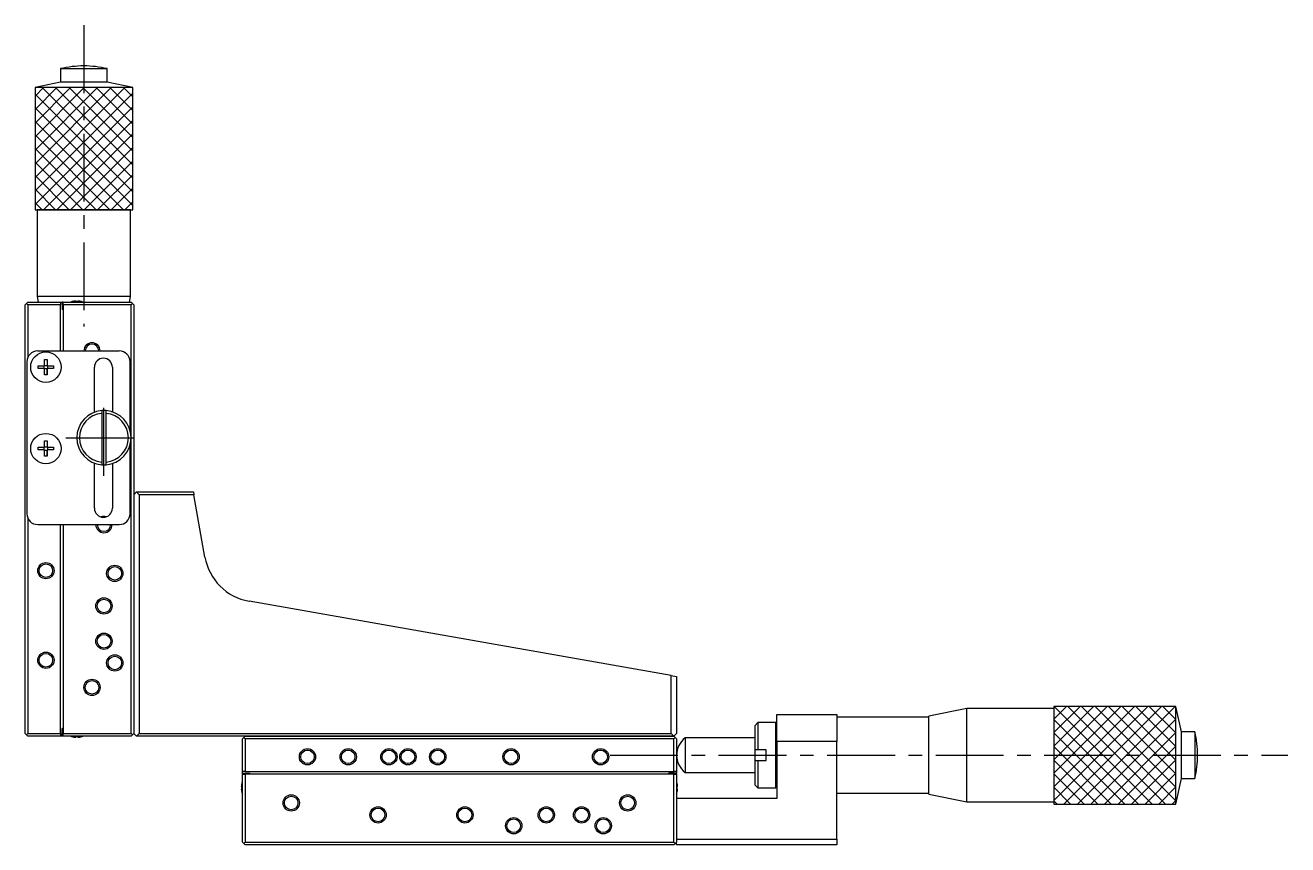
# Model space of a CAD drawing. Extents: x -456 to 403, y 25 to 700.
# Drawn here: x -374.4 to -141.8, y 311.9 to 462.9 of the extents above; entities that cross this region are included whole.
import ezdxf

# ---------------------------------------------------------------- set-up
doc = ezdxf.new("R2010")
doc.units = 0
doc.header["$LTSCALE"] = 10
doc.linetypes.add('CENTER', pattern=[2, 1.25, -0.25, 0.25, -0.25])
doc.linetypes.add('DASHED', pattern=[3.5, 2, -1.5])
doc.layers.get('0').update_dxf_attribs({"linetype": 'CONTINUOUS'})
doc.layers.add('CENTER', color=1, linetype='CENTER')

msp = doc.modelspace()

# ---------------------------------------------------------------- linework, layer by layer
at = {"color": 7, "linetype": 'CONTINUOUS'}
for p, q in [((-367.858002, 454.93612), (-359.258002, 454.93612)), ((-367.858002, 454.93612), (-367.858002, 452.43612)), ((-359.258002, 452.43612), (-359.258002, 454.93612)), ((-367.858002, 452.43612), (-372.558002, 451.43612)), ((-363.558002, 451.43612), (-372.558002, 451.43612)), ((-372.558002, 451.43612), (-372.558002, 428.93612)), ((-363.558002, 452.43612), (-367.858002, 452.43612)), ((-359.258002, 452.43612), (-363.558002, 452.43612)), ((-354.558002, 451.43612), (-363.558002, 451.43612)), ((-354.558002, 451.43612), (-359.258002, 452.43612)), ((-354.558002, 428.93612), (-354.558002, 451.43612)), ((-372.558002, 428.93612), (-354.558002, 428.93612)), ((-372.558002, 428.93612), (-372.158002, 428.93612)), ((-354.958002, 428.93612), (-372.158002, 428.93612)), ((-372.158002, 428.93612), (-372.158002, 412.93612)), ((-354.958002, 428.93612), (-354.558002, 428.93612)), ((-354.958002, 412.93612), (-354.958002, 428.93612)), ((-374.108002, 411.68612), (-373.858002, 411.93612)), ((-373.858002, 411.93612), (-367.858002, 411.93612)), ((-354.958002, 412.93612), (-372.158002, 412.93612)), ((-372.158002, 412.93612), (-371.958002, 411.93612)), ((-367.858002, 411.93612), (-367.858002, 411.43612)), ((-367.858002, 411.93612), (-367.558002, 411.93612)), ((-367.558002, 411.93612), (-367.558002, 410.53612)), ((-367.358002, 411.93612), (-367.558002, 411.93612)), ((-367.358002, 411.93612), (-354.858002, 411.93612)), ((-367.358002, 411.43612), (-367.358002, 411.93612)), ((-365.744363, 412.005641), (-365.746618, 412.010264)), ((-365.038002, 412.005641), (-365.038002, 412.125979)), ((-364.678002, 412.005641), (-365.038002, 412.005641)), ((-364.678002, 412.125979), (-364.678002, 412.005641)), ((-363.969386, 412.010264), (-363.97164, 412.005641)), ((-355.158002, 411.93612), (-354.958002, 412.93612)), ((-354.858002, 411.93612), (-354.608002, 411.68612)), ((-374.358002, 411.43612), (-374.108002, 411.68612)), ((-374.358002, 332.43612), (-374.358002, 411.43612)), ((-374.108002, 411.68612), (-373.858002, 411.43612)), ((-373.858002, 411.43612), (-373.858002, 401.807899)), ((-367.858002, 411.43612), (-373.858002, 411.43612)), ((-367.858002, 402.93612), (-367.858002, 411.43612)), ((-367.358002, 410.53612), (-367.558002, 410.53612)), ((-354.858002, 411.43612), (-367.358002, 411.43612)), ((-367.358002, 411.43612), (-367.358002, 402.93612)), ((-354.608002, 411.68612), (-354.858002, 411.43612)), ((-354.858002, 386.93612), (-354.858002, 411.43612)), ((-354.608002, 411.68612), (-354.358002, 411.43612)), ((-354.358002, 411.43612), (-354.358002, 332.43612)), ((-372.058002, 402.93612), (-357.058002, 402.93612)), ((-374.058002, 400.93612), (-374.058002, 372.93612)), ((-371.957141, 400.19612), (-370.818002, 400.19612)), ((-371.957141, 399.67612), (-371.957141, 400.19612)), ((-370.887444, 399.67612), (-370.887444, 400.19612)), ((-370.818002, 401.335259), (-370.298002, 401.335259)), ((-370.818002, 400.19612), (-370.818002, 401.335259)), ((-370.818002, 400.265561), (-370.298002, 400.265561)), ((-370.298002, 401.335259), (-370.298002, 400.19612)), ((-370.298002, 401.335259), (-370.298002, 400.265561)), ((-370.298002, 400.265561), (-370.298002, 400.19612)), ((-370.298002, 400.19612), (-369.158863, 400.19612)), ((-370.22856, 400.19612), (-370.22856, 399.67612)), ((-369.158863, 400.19612), (-369.158863, 399.67612)), ((-355.058002, 388.33612), (-355.058002, 400.93612)), ((-370.818002, 399.67612), (-371.957141, 399.67612)), ((-370.818002, 398.536981), (-370.818002, 399.67612)), ((-370.298002, 399.606678), (-370.818002, 399.606678)), ((-370.298002, 398.536981), (-370.818002, 398.536981)), ((-370.298002, 399.67612), (-370.298002, 398.536981)), ((-369.158863, 399.67612), (-370.298002, 399.67612)), ((-370.298002, 399.67612), (-370.298002, 399.606678)), ((-370.298002, 398.536981), (-370.298002, 399.606678)), ((-361.608002, 391.619868), (-361.608002, 399.93612)), ((-358.308002, 399.93612), (-358.308002, 391.689802)), ((-360.258002, 391.920094), (-360.258002, 391.418307)), ((-360.258002, 391.418307), (-360.258002, 382.453933)), ((-359.458002, 391.418307), (-359.458002, 391.920094)), ((-359.458002, 382.453933), (-359.458002, 391.418307)), ((-370.818002, 386.335259), (-370.298002, 386.335259)), ((-370.818002, 385.19612), (-370.818002, 386.335259)), ((-370.298002, 386.335259), (-370.298002, 385.19612)), ((-370.298002, 386.335259), (-370.298002, 385.265561)), ((-354.858002, 332.43612), (-354.858002, 386.93612)), ((-371.957141, 385.19612), (-370.818002, 385.19612)), ((-371.957141, 384.67612), (-371.957141, 385.19612)), ((-370.818002, 384.67612), (-371.957141, 384.67612)), ((-370.887444, 384.67612), (-370.887444, 385.19612)), ((-370.818002, 385.265561), (-370.298002, 385.265561)), ((-370.818002, 383.536981), (-370.818002, 384.67612)), ((-370.298002, 384.606678), (-370.818002, 384.606678)), ((-370.298002, 385.265561), (-370.298002, 385.19612)), ((-370.298002, 385.19612), (-369.158863, 385.19612)), ((-370.298002, 384.67612), (-370.298002, 383.536981)), ((-369.158863, 384.67612), (-370.298002, 384.67612)), ((-370.298002, 384.67612), (-370.298002, 384.606678)), ((-370.298002, 383.536981), (-370.298002, 384.606678)), ((-370.22856, 385.19612), (-370.22856, 384.67612)), ((-369.158863, 385.19612), (-369.158863, 384.67612)), ((-355.058002, 372.93612), (-355.058002, 385.53612)), ((-370.298002, 383.536981), (-370.818002, 383.536981)), ((-361.608002, 373.93612), (-361.608002, 382.252371)), ((-360.258002, 382.453933), (-360.258002, 381.952145)), ((-359.458002, 381.952145), (-359.458002, 382.453933)), ((-358.308002, 382.182437), (-358.308002, 373.93612)), ((-353.858002, 376.93612), (-354.358002, 376.43612)), ((-353.358002, 376.43612), (-353.858002, 376.93612)), ((-353.858002, 376.93612), (-343.358002, 376.93612)), ((-343.358002, 376.93612), (-343.269838, 376.43612)), ((-343.269838, 376.43612), (-353.358002, 376.43612)), ((-353.358002, 376.43612), (-353.358002, 332.43612)), ((-341.242316, 364.937471), (-343.269838, 376.43612)), ((-373.858002, 372.06434), (-373.858002, 332.43612)), ((-372.058002, 370.93612), (-357.058002, 370.93612)), ((-367.858002, 332.43612), (-367.858002, 370.93612)), ((-367.358002, 370.93612), (-367.358002, 332.43612)), ((-255.358002, 343.112447), (-333.130721, 356.825875)), ((-255.358002, 332.43612), (-255.358002, 343.112447)), ((-255.358002, 343.112447), (-254.358002, 342.93612)), ((-254.358002, 342.93612), (-254.358002, 332.43612)), ((-184.858002, 337.43612), (-184.858002, 319.43612)), ((-162.358002, 337.43612), (-184.858002, 337.43612)), ((-162.358002, 319.43612), (-162.358002, 337.43612)), ((-161.358002, 332.73612), (-162.358002, 337.43612)), ((-235.858002, 335.93612), (-224.858002, 335.93612)), ((-235.858002, 330.93612), (-235.858002, 335.93612)), ((-224.858002, 335.93612), (-224.858002, 330.93612)), ((-207.858002, 335.43612), (-224.858002, 335.43612)), ((-200.858002, 337.03612), (-207.858002, 335.63612)), ((-207.858002, 321.23612), (-207.858002, 335.63612)), ((-200.858002, 319.83612), (-200.858002, 337.03612)), ((-184.858002, 337.03612), (-200.858002, 337.03612)), ((-367.558002, 331.93612), (-367.558002, 333.33612)), ((-367.358002, 333.33612), (-367.558002, 333.33612)), ((-239.358002, 334.43612), (-239.858002, 333.93612)), ((-239.858002, 329.43612), (-239.858002, 333.93612)), ((-239.358002, 334.43612), (-239.358002, 329.43612)), ((-236.058002, 334.43612), (-239.358002, 334.43612)), ((-236.058002, 328.43612), (-236.058002, 334.43612)), ((-235.858002, 334.23612), (-236.058002, 334.43612)), ((-161.358002, 324.13612), (-161.358002, 332.73612)), ((-158.858002, 332.73612), (-161.358002, 332.73612)), ((-158.858002, 332.73612), (-158.858002, 324.13612)), ((-374.108002, 332.18612), (-374.358002, 332.43612)), ((-373.858002, 332.43612), (-374.108002, 332.18612)), ((-373.858002, 331.93612), (-374.108002, 332.18612)), ((-373.858002, 332.43612), (-367.858002, 332.43612)), ((-367.858002, 331.93612), (-373.858002, 331.93612)), ((-367.858002, 332.43612), (-367.858002, 331.93612)), ((-367.558002, 331.93612), (-367.858002, 331.93612)), ((-367.358002, 331.93612), (-367.558002, 331.93612)), ((-367.358002, 332.43612), (-354.858002, 332.43612)), ((-367.358002, 331.93612), (-367.358002, 332.43612)), ((-354.858002, 331.93612), (-367.358002, 331.93612)), ((-365.746618, 331.861976), (-365.744363, 331.866598)), ((-365.038002, 331.866598), (-364.678002, 331.866598)), ((-365.038002, 331.746261), (-365.038002, 331.866598)), ((-364.678002, 331.866598), (-364.678002, 331.746261)), ((-363.97164, 331.866598), (-363.969386, 331.861976)), ((-354.858002, 332.43612), (-354.608002, 332.18612)), ((-354.608002, 332.18612), (-354.858002, 331.93612)), ((-354.358002, 332.43612), (-354.608002, 332.18612)), ((-354.358002, 332.43612), (-353.858002, 331.93612)), ((-353.858002, 331.93612), (-353.358002, 332.43612)), ((-333.858002, 331.93612), (-353.858002, 331.93612)), ((-353.358002, 332.43612), (-255.358002, 332.43612)), ((-334.358002, 331.43612), (-334.108002, 331.68612)), ((-334.358002, 325.43612), (-334.358002, 331.43612)), ((-334.108002, 331.68612), (-333.858002, 331.93612)), ((-333.858002, 331.43612), (-334.108002, 331.68612)), ((-333.858002, 331.93612), (-254.858002, 331.93612)), ((-254.858002, 331.93612), (-333.858002, 331.93612)), ((-333.858002, 331.43612), (-333.858002, 325.43612)), ((-254.858002, 331.43612), (-333.858002, 331.43612)), ((-255.358002, 332.43612), (-254.858002, 331.93612)), ((-254.858002, 331.93612), (-254.358002, 332.43612)), ((-254.858002, 331.93612), (-254.608002, 331.68612)), ((-254.608002, 331.68612), (-254.858002, 331.43612)), ((-254.858002, 325.43612), (-254.858002, 331.43612)), ((-254.608002, 331.68612), (-254.358002, 331.43612)), ((-254.358002, 331.43612), (-254.358002, 325.43612)), ((-252.790822, 331.61112), (-252.790822, 325.26112)), ((-239.858002, 331.61112), (-252.790822, 331.61112)), ((-235.858002, 330.93612), (-235.858002, 320.43612)), ((-224.858002, 330.93612), (-235.858002, 330.93612)), ((-224.858002, 312.93612), (-224.858002, 330.93612)), ((-239.358002, 329.43612), (-239.858002, 329.43612)), ((-239.858002, 327.43612), (-239.858002, 329.43612)), ((-237.858002, 329.43612), (-239.358002, 329.43612)), ((-237.858002, 327.43612), (-237.858002, 329.43612)), ((-236.058002, 322.43612), (-236.058002, 328.43612)), ((-239.858002, 322.93612), (-239.858002, 327.43612)), ((-239.858002, 327.43612), (-239.358002, 327.43612)), ((-239.358002, 327.43612), (-239.358002, 322.43612)), ((-239.358002, 327.43612), (-237.858002, 327.43612)), ((-334.432146, 323.324736), (-334.427523, 323.322481)), ((-333.858002, 325.43612), (-334.358002, 325.43612)), ((-334.358002, 325.13612), (-334.358002, 325.43612)), ((-334.358002, 325.13612), (-332.958002, 325.13612)), ((-334.358002, 324.93612), (-334.358002, 325.13612)), ((-334.358002, 312.43612), (-334.358002, 324.93612)), ((-334.358002, 324.93612), (-333.858002, 324.93612)), ((-333.858002, 325.43612), (-254.858002, 325.43612)), ((-333.858002, 324.93612), (-333.858002, 312.43612)), ((-254.858002, 324.93612), (-333.858002, 324.93612)), ((-332.958002, 324.93612), (-332.958002, 325.13612)), ((-255.758002, 324.93612), (-255.758002, 325.13612)), ((-254.358002, 325.13612), (-255.758002, 325.13612)), ((-254.358002, 325.43612), (-254.858002, 325.43612)), ((-254.858002, 312.43612), (-254.858002, 324.93612)), ((-254.858002, 324.93612), (-254.358002, 324.93612)), ((-254.358002, 325.43612), (-254.358002, 325.13612)), ((-254.358002, 324.93612), (-254.358002, 325.13612)), ((-254.358002, 324.93612), (-254.358002, 312.43612)), ((-254.28848, 323.322481), (-254.283858, 323.324736)), ((-252.790822, 325.26112), (-239.858002, 325.26112)), ((-162.358002, 319.43612), (-161.358002, 324.13612)), ((-161.358002, 324.13612), (-158.858002, 324.13612)), ((-334.547861, 322.61612), (-334.427523, 322.61612)), ((-334.427523, 322.25612), (-334.547861, 322.25612)), ((-334.427523, 321.549758), (-334.432146, 321.547504)), ((-334.427523, 322.61612), (-334.427523, 322.25612)), ((-254.28848, 322.61612), (-254.168143, 322.61612)), ((-254.28848, 322.25612), (-254.28848, 322.61612)), ((-254.168143, 322.25612), (-254.28848, 322.25612)), ((-254.283858, 321.547504), (-254.28848, 321.549758)), ((-239.858002, 322.93612), (-239.358002, 322.43612)), ((-239.358002, 322.43612), (-236.058002, 322.43612)), ((-236.058002, 322.43612), (-235.858002, 322.63612)), ((-224.858002, 321.43612), (-207.858002, 321.43612)), ((-207.858002, 321.23612), (-200.858002, 319.83612)), ((-235.858002, 320.43612), (-254.358002, 320.43612)), ((-200.858002, 319.83612), (-184.858002, 319.83612)), ((-184.858002, 319.43612), (-162.358002, 319.43612)), ((-334.108002, 312.18612), (-334.358002, 312.43612)), ((-333.858002, 312.43612), (-334.108002, 312.18612)), ((-334.108002, 312.18612), (-333.858002, 311.93612)), ((-333.858002, 312.43612), (-254.858002, 312.43612)), ((-254.858002, 311.93612), (-333.858002, 311.93612)), ((-254.608002, 312.18612), (-254.858002, 312.43612)), ((-254.858002, 311.93612), (-254.608002, 312.18612)), ((-254.358002, 312.43612), (-254.608002, 312.18612)), ((-254.358002, 312.93612), (-224.858002, 312.93612)), ((-254.358002, 311.93612), (-254.358002, 312.43612)), ((-224.858002, 311.93612), (-254.358002, 311.93612)), ((-224.858002, 312.93612), (-224.858002, 311.93612))]:
    msp.add_line(p, q, dxfattribs=at)
at = {"color": 3, "linetype": 'CONTINUOUS'}
for p, q in [((-372.558002, 449.897877), (-371.019759, 451.43612)), ((-372.558002, 447.397877), (-368.519759, 451.43612)), ((-372.558002, 444.897877), (-366.019759, 451.43612)), ((-372.558002, 442.397877), (-363.519759, 451.43612)), ((-372.558002, 439.897877), (-361.019759, 451.43612)), ((-372.558002, 437.397877), (-358.519759, 451.43612)), ((-372.558002, 434.897877), (-356.019759, 451.43612)), ((-371.264238, 451.43612), (-354.558002, 434.729884)), ((-368.764238, 451.43612), (-354.558002, 437.229884)), ((-366.264238, 451.43612), (-354.558002, 439.729884)), ((-363.764238, 451.43612), (-354.558002, 442.229884)), ((-361.264238, 451.43612), (-354.558002, 444.729884)), ((-358.764238, 451.43612), (-354.558002, 447.229884)), ((-356.264238, 451.43612), (-354.558002, 449.729884)), ((-372.558002, 432.397877), (-354.558002, 450.397877)), ((-372.558002, 450.229884), (-354.558002, 432.229884)), ((-372.558002, 429.897877), (-354.558002, 447.897877)), ((-372.558002, 447.729884), (-354.558002, 429.729884)), ((-372.558002, 445.229884), (-356.264238, 428.93612)), ((-371.019759, 428.93612), (-354.558002, 445.397877)), ((-372.558002, 442.729884), (-358.764238, 428.93612)), ((-368.519759, 428.93612), (-354.558002, 442.897877)), ((-372.558002, 440.229884), (-361.264238, 428.93612)), ((-366.019759, 428.93612), (-354.558002, 440.397877)), ((-372.558002, 437.729884), (-363.764238, 428.93612)), ((-363.519759, 428.93612), (-354.558002, 437.897877)), ((-372.558002, 435.229884), (-366.264238, 428.93612)), ((-361.019759, 428.93612), (-354.558002, 435.397877)), ((-372.558002, 432.729884), (-368.764238, 428.93612)), ((-358.519759, 428.93612), (-354.558002, 432.897877)), ((-356.019759, 428.93612), (-354.558002, 430.397877)), ((-372.558002, 430.229884), (-371.264238, 428.93612)), ((-184.858002, 335.097877), (-182.519759, 337.43612)), ((-184.858002, 332.597877), (-180.019759, 337.43612)), ((-184.858002, 330.097877), (-177.519759, 337.43612)), ((-184.858002, 327.597877), (-175.019759, 337.43612)), ((-184.858002, 325.097877), (-172.519759, 337.43612)), ((-184.858002, 322.597877), (-170.019759, 337.43612)), ((-184.858002, 320.097877), (-167.519759, 337.43612)), ((-184.764238, 337.43612), (-166.764238, 319.43612)), ((-183.019759, 319.43612), (-165.019759, 337.43612)), ((-182.264238, 337.43612), (-164.264238, 319.43612)), ((-180.519759, 319.43612), (-162.519759, 337.43612)), ((-179.764238, 337.43612), (-162.358002, 320.029884)), ((-177.264238, 337.43612), (-162.358002, 322.529884)), ((-174.764238, 337.43612), (-162.358002, 325.029884)), ((-172.264238, 337.43612), (-162.358002, 327.529884)), ((-169.764238, 337.43612), (-162.358002, 330.029884)), ((-167.264238, 337.43612), (-162.358002, 332.529884)), ((-164.764238, 337.43612), (-162.358002, 335.029884)), ((-184.858002, 335.029884), (-169.264238, 319.43612)), ((-178.019759, 319.43612), (-162.358002, 335.097877)), ((-184.858002, 332.529884), (-171.764238, 319.43612)), ((-175.519759, 319.43612), (-162.358002, 332.597877)), ((-184.858002, 330.029884), (-174.264238, 319.43612)), ((-173.019759, 319.43612), (-162.358002, 330.097877)), ((-184.858002, 327.529884), (-176.764238, 319.43612)), ((-170.519759, 319.43612), (-162.358002, 327.597877)), ((-184.858002, 325.029884), (-179.264238, 319.43612)), ((-168.019759, 319.43612), (-162.358002, 325.097877)), ((-184.858002, 322.529884), (-181.764238, 319.43612)), ((-165.519759, 319.43612), (-162.358002, 322.597877)), ((-184.858002, 320.029884), (-184.264238, 319.43612)), ((-163.019759, 319.43612), (-162.358002, 320.097877))]:
    msp.add_line(p, q, dxfattribs=at)
at = {"color": 3, "linetype": 'DASHED'}
for p, q in [((-354.558002, 451.43612), (-372.558002, 451.43612)), ((-372.558002, 451.43612), (-372.558002, 428.93612)), ((-354.558002, 428.93612), (-354.558002, 451.43612)), ((-372.558002, 428.93612), (-354.558002, 428.93612)), ((-162.358002, 337.43612), (-184.858002, 337.43612)), ((-184.858002, 337.43612), (-184.858002, 319.43612)), ((-162.358002, 319.43612), (-162.358002, 337.43612)), ((-184.858002, 319.43612), (-162.358002, 319.43612))]:
    msp.add_line(p, q, dxfattribs=at)
at = {"color": 7, "linetype": 'CONTINUOUS'}
for centre, radius in [((-370.558002, 399.93612), 2.8), ((-370.558002, 384.93612), 2.8), ((-370.558002, 362.43612), 1.25), ((-357.858002, 361.93612), 1.25), ((-359.858002, 355.93612), 1.25), ((-359.858002, 349.43612), 1.25), ((-370.558002, 345.93612), 1.25), ((-357.858002, 345.43612), 1.25), ((-362.058002, 340.93612), 1.25), ((-322.358002, 328.13612), 1.25), ((-314.858002, 328.13612), 1.25), ((-307.358002, 328.13612), 1.25), ((-303.858002, 328.13612), 1.25), ((-298.358002, 328.13612), 1.25), ((-284.858002, 328.13612), 1.25), ((-268.358002, 328.13612), 1.25), ((-325.358002, 319.63612), 1.25), ((-309.358002, 317.43612), 1.25), ((-293.358002, 317.43612), 1.25), ((-278.358002, 317.43612), 1.25), ((-271.858002, 317.43612), 1.25), ((-263.358002, 319.63612), 1.25), ((-284.358002, 315.43612), 1.25), ((-267.858002, 315.43612), 1.25)]:
    msp.add_circle(centre, radius, dxfattribs=at)
at = {"color": 3, "linetype": 'CONTINUOUS'}
for centre in [(-370.558002, 362.43612), (-357.858002, 361.93612), (-359.858002, 355.93612), (-359.858002, 349.43612), (-370.558002, 345.93612), (-357.858002, 345.43612), (-362.058002, 340.93612), (-322.358002, 328.13612), (-314.858002, 328.13612), (-307.358002, 328.13612), (-303.858002, 328.13612), (-298.358002, 328.13612), (-284.858002, 328.13612), (-268.358002, 328.13612), (-325.358002, 319.63612), (-263.358002, 319.63612), (-309.358002, 317.43612), (-293.358002, 317.43612), (-278.358002, 317.43612), (-271.858002, 317.43612), (-284.358002, 315.43612), (-267.858002, 315.43612)]:
    msp.add_circle(centre, 1.5, dxfattribs=at)
at = {"color": 7, "linetype": 'CONTINUOUS'}
for centre, radius, start, end in [((-363.558002, 436.69612), 18.74, 90, 103.265029), ((-363.558002, 436.69612), 18.74, 76.734971, 90), ((-364.858002, 408.93612), 3.2, 106.122533, 110.364135), ((-364.858002, 408.93612), 3.194933, 93.229709, 106.106712), ((-364.858002, 408.93612), 3.194933, 73.893288, 86.770291), ((-364.858002, 408.93612), 3.2, 69.635865, 73.877467), ((-372.058002, 400.93612), 2, 90, 180), ((-362.058002, 402.93612), 1.25, 0, 180), ((-357.058002, 400.93612), 2, 0, 90), ((-359.958002, 399.93612), 1.65, 0, 180), ((-359.858002, 386.93612), 5, 94.588566, 265.411434), ((-359.858002, 386.93612), 4.5, 95.099689, 264.900311), ((-359.858002, 386.93612), 5, 85.411434, 94.588566), ((-359.858002, 386.93612), 5, 274.588566, 85.411434), ((-359.858002, 386.93612), 4.5, 275.099689, 84.900311), ((-359.858002, 386.93612), 5, 265.411434, 274.588566), ((-372.058002, 372.93612), 2, 180, 270), ((-359.958002, 373.93612), 1.65, 180, 0), ((-357.058002, 372.93612), 2, 270, 0), ((-359.858002, 370.93612), 1.25, 180, 270), ((-359.858002, 370.93612), 1.25, 270, 0), ((-331.394239, 366.673953), 10, 190, 260), ((-177.098002, 328.43612), 18.74, 0, 13.265029), ((-364.858002, 334.93612), 3.2, 249.635865, 253.877467), ((-364.858002, 334.93612), 3.194933, 253.893288, 266.770291), ((-364.858002, 334.93612), 3.194933, 273.229709, 286.106712), ((-364.858002, 334.93612), 3.2, 286.122533, 290.364135), ((-250.357846, 328.43612), 4, 127.462651, 232.537349), ((-177.098002, 328.43612), 18.74, 346.734971, 0), ((-331.358002, 322.43612), 3.194933, 163.893288, 176.770291), ((-331.358002, 322.43612), 3.2, 159.635865, 163.877467), ((-257.358002, 322.43612), 3.2, 16.122533, 20.364135), ((-257.358002, 322.43612), 3.194933, 3.229709, 16.106712), ((-331.358002, 322.43612), 3.194933, 183.229709, 196.106712), ((-331.358002, 322.43612), 3.2, 196.122533, 200.364135), ((-257.358002, 322.43612), 3.2, 339.635865, 343.877467), ((-257.358002, 322.43612), 3.194933, 343.893288, 356.770291)]:
    msp.add_arc(centre, radius, start, end, dxfattribs=at)
at = {"color": 3, "linetype": 'CONTINUOUS'}
for centre, start, end in [((-362.058002, 402.93612), 0, 180), ((-359.858002, 370.93612), 73.366025, 110.45228), ((-359.858002, 370.93612), 180, 0)]:
    msp.add_arc(centre, 1.5, start, end, dxfattribs=at)
at = {"layer": 'CENTER', "color": 1, "linetype": 'CENTER'}
for p, q in [((-363.558002, 462.93612), (-363.558002, 407.43612)), ((-359.858002, 379.93612), (-359.858002, 393.93612)), ((-366.858002, 386.93612), (-352.858002, 386.93612)), ((-266.608002, 328.43612), (-141.754457, 328.43612))]:
    msp.add_line(p, q, dxfattribs=at)

doc.saveas('drawing.dxf')
